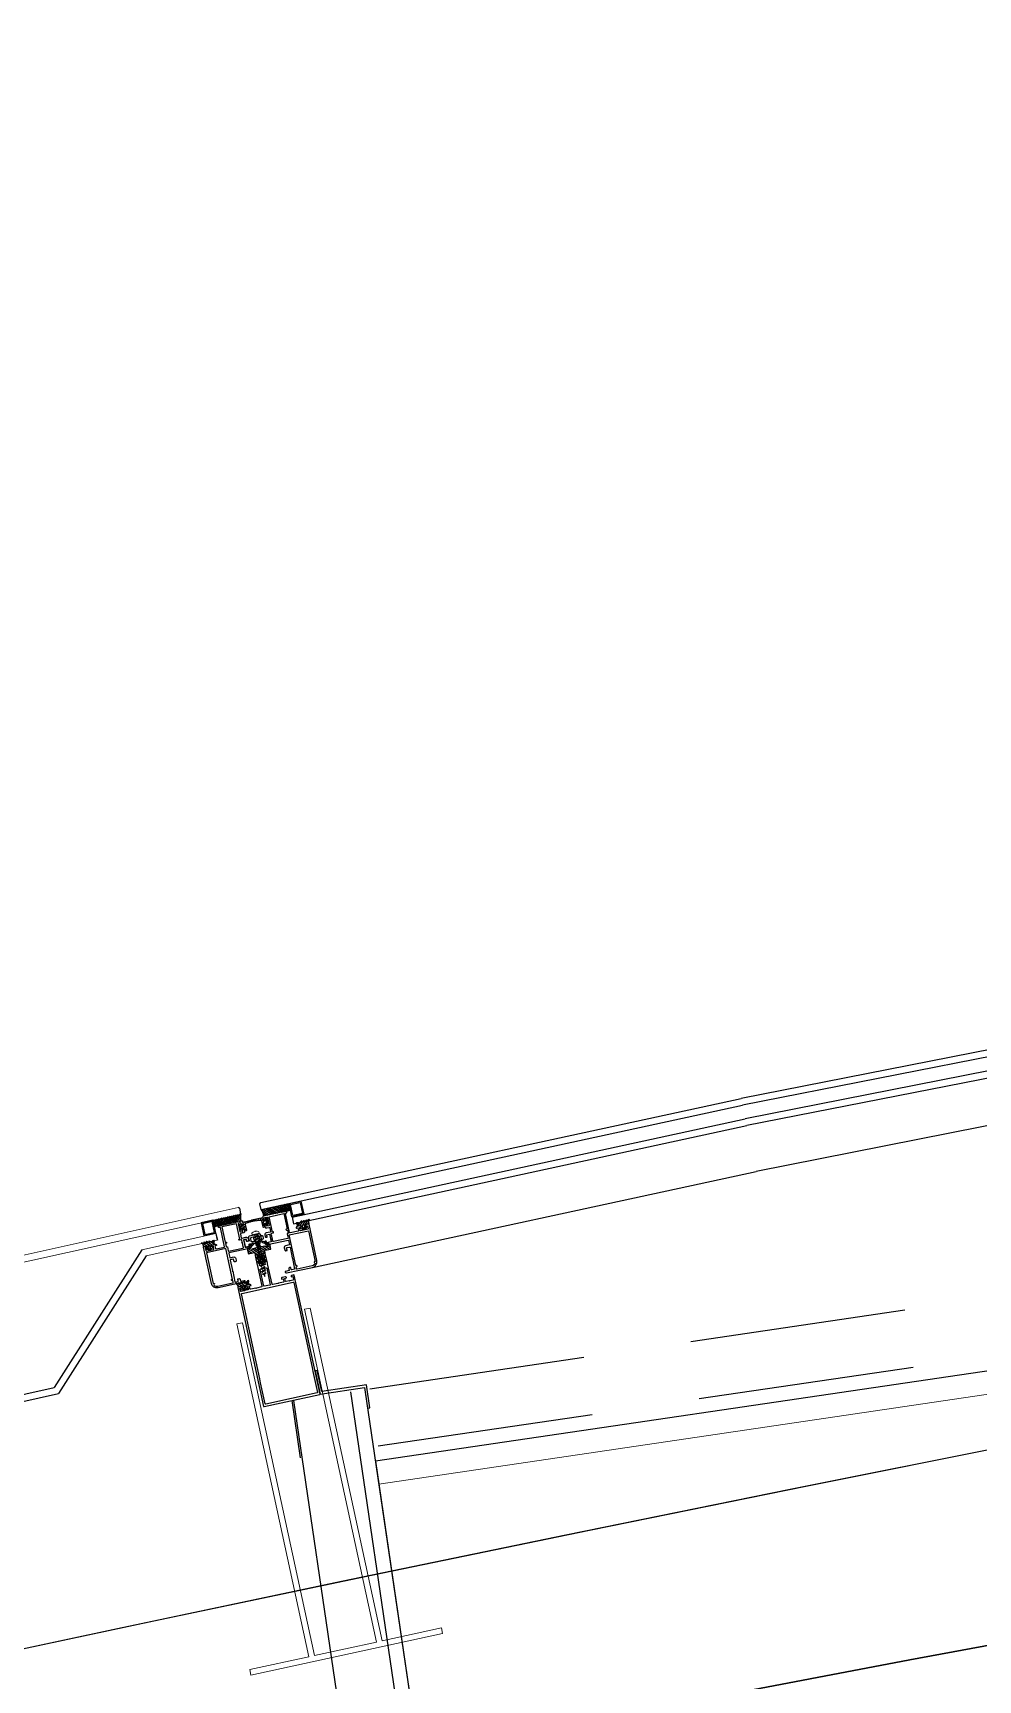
# Model space of a CAD drawing. Header units: millimetres. Extents: x 62878 to 70819, y -67946 to -61850.
# Drawn here: x 64497.9 to 64579.8, y -62026.9 to -61884.2 of the extents above; entities that cross this region are included whole.
import ezdxf

# ---------------------------------------------------------------- set-up
doc = ezdxf.new("R2010")
doc.units = ezdxf.units.MM
doc.linetypes.add('HIDDEN', pattern=[0.375, 0.25, -0.125])
doc.layers.add('alan hesabı1', color=7, linetype='Continuous', plot=False)
for name, color, linetype, lineweight in [('BA DÖŞ.-yeni', 11, 'Continuous', 30), ('Dog_dos_yeni', 63, 'Continuous', 5), ('DOGRAMA', 171, 'Continuous', 0), ('DUV.ALÇ.-yeni', 20, 'Continuous', 25), ('GOR-2', 152, 'Continuous', 20)]:
    doc.layers.add(name, color=color, linetype=linetype, lineweight=lineweight)
doc.layers.add('DOĞRAMA-yeni', color=40, linetype='Continuous')
doc.layers.add('profil-yeni', color=13, linetype='Continuous')
pattern_1 = [(327.21095, (64412.28664, -62023.41964), (-0.08597067, -0.13345638), [])]
pattern_2 = [(237.21095, (64627.24418, -61976.90116), (0.13345638, -0.08597067), [])]

# ---------------------------------------------------------------- blocks, each defined once
blk = doc.blocks.new('a2we')
at = {"lineweight": 5, "ltscale": 0.5}
for p, q in [((-198.1, -420.1), (-197.1, -419.7)), ((-194.9, -421.4), (-198.1, -420.1)), ((-193.9, -421), (-198.1, -420.1)), ((-198.1, -422.7), (-197.1, -422.3)), ((-194.9, -424), (-198.1, -422.7)), ((-193.9, -423.6), (-198.1, -422.7)), ((-198.1, -425.2), (-197.1, -424.9)), ((-194.9, -426.5), (-198.1, -425.2)), ((-193.9, -426.1), (-198.1, -425.2)), ((-198.1, -427.7), (-197.1, -427.3)), ((-194.9, -429), (-198.1, -427.7)), ((-193.9, -428.6), (-198.1, -427.7)), ((-197.6, -417.6), (-196.6, -417.2)), ((-194.2, -418.3), (-197.6, -417.6)), ((-195.2, -418.6), (-197.6, -417.6)), ((-196.9, -417.9), (-197.1, -418.3)), ((-197.1, -419.7), (-197.1, -418.4)), ((-197.1, -419.7), (-193.9, -421)), ((-197.1, -419.7), (-193.9, -421)), ((-197.1, -422.3), (-197.1, -420.5)), ((-197.1, -422.3), (-193.9, -423.6)), ((-197.1, -422.3), (-193.9, -423.6)), ((-197.1, -424.9), (-197.1, -423.1)), ((-197.1, -424.9), (-193.9, -426.1)), ((-197.1, -424.9), (-193.9, -426.1)), ((-197.1, -427.3), (-197.1, -425.6)), ((-197.1, -427.3), (-193.9, -428.6)), ((-197.1, -427.3), (-193.9, -428.6)), ((-197.1, -429.6), (-197.1, -428)), ((-196, -415.3), (-196.6, -417.2)), ((-196.6, -417.2), (-194.2, -418.3)), ((-196, -415.3), (-195.5, -417.7)), ((-194.2, -418.3), (-195.2, -418.6)), ((-195.2, -418.6), (-194.9, -419.3)), ((-194.9, -420.6), (-194.9, -419.4)), ((-193.9, -421), (-194.9, -421.4)), ((-194.9, -423.2), (-194.9, -421.4)), ((-193.9, -423.6), (-194.9, -424)), ((-194.9, -425.7), (-194.9, -424)), ((-193.9, -426.1), (-194.9, -426.5)), ((-194.9, -428.2), (-194.9, -426.5)), ((-198.1, -429.9), (-197.1, -429.6)), ((-194.9, -431.2), (-198.1, -429.9)), ((-193.9, -430.9), (-198.1, -429.9)), ((-198.1, -432.2), (-197.1, -431.8)), ((-194.9, -433.5), (-198.1, -432.2)), ((-193.9, -433.1), (-198.1, -432.2)), ((-198.1, -434.4), (-197.1, -434.1)), ((-194.9, -435.7), (-198.1, -434.4)), ((-193.9, -435.4), (-198.1, -434.4)), ((-198.1, -436.7), (-197.1, -436.4)), ((-194.9, -438), (-198.1, -436.7)), ((-193.9, -437.7), (-198.1, -436.7)), ((-198.1, -439), (-197.1, -438.7)), ((-194.9, -440.3), (-198.1, -439)), ((-193.9, -440), (-198.1, -439)), ((-198.1, -441.3), (-197.1, -441)), ((-194.9, -442.6), (-198.1, -441.3)), ((-193.9, -442.3), (-198.1, -441.3)), ((-197.1, -429.6), (-193.9, -430.9)), ((-197.1, -429.6), (-193.9, -430.9)), ((-197.1, -431.8), (-197.1, -430.3)), ((-197.1, -431.8), (-193.9, -433.1)), ((-197.1, -431.8), (-193.9, -433.1)), ((-197.1, -434.1), (-197.1, -432.5)), ((-197.1, -434.1), (-193.9, -435.4)), ((-197.1, -434.1), (-193.9, -435.4)), ((-197.1, -436.4), (-197.1, -434.8)), ((-197.1, -436.4), (-193.9, -437.7)), ((-197.1, -436.4), (-193.9, -437.7)), ((-197.1, -438.7), (-197.1, -437.1)), ((-197.1, -438.7), (-193.9, -440)), ((-197.1, -438.7), (-193.9, -440)), ((-197.1, -441), (-197.1, -439.4)), ((-197.1, -441), (-193.9, -442.3)), ((-197.1, -443.3), (-197.1, -441.7)), ((-193.9, -428.6), (-194.9, -429)), ((-194.9, -430.5), (-194.9, -429)), ((-193.9, -430.9), (-194.9, -431.2)), ((-194.9, -432.7), (-194.9, -431.2)), ((-193.9, -433.1), (-194.9, -433.5)), ((-194.9, -435), (-194.9, -433.5)), ((-193.9, -435.4), (-194.9, -435.7)), ((-194.9, -437.3), (-194.9, -435.7)), ((-193.9, -437.7), (-194.9, -438)), ((-194.9, -439.6), (-194.9, -438)), ((-193.9, -440), (-194.9, -440.3)), ((-194.9, -441.8), (-194.9, -440.3)), ((-193.9, -442.3), (-194.9, -442.6)), ((-192.8, -453.3), (-199.2, -453.3)), ((-199.2, -454.6), (-199.2, -453.3)), ((-198.1, -443.6), (-197.1, -443.3)), ((-194.9, -444.9), (-198.1, -443.6)), ((-193.9, -444.6), (-198.1, -443.6)), ((-198.1, -445.9), (-197.1, -445.6)), ((-193.9, -446.9), (-198.1, -445.9)), ((-194.9, -447.2), (-198.1, -445.9)), ((-197.1, -447.9), (-198.1, -448.2)), ((-194.9, -449.5), (-198.1, -448.2)), ((-198.1, -448.2), (-193.9, -449.2)), ((-198.1, -450.5), (-197.1, -450.2)), ((-194.9, -451.8), (-198.1, -450.5)), ((-193.9, -451.5), (-198.1, -450.5)), ((-197.1, -443.3), (-193.9, -444.6)), ((-197.1, -445.6), (-197.1, -444)), ((-197.1, -445.6), (-193.9, -446.9)), ((-197.1, -445.6), (-193.9, -446.9)), ((-197.1, -447.9), (-197.1, -446.3)), ((-193.9, -449.2), (-197.1, -447.9)), ((-197.1, -450.2), (-197.1, -448.6)), ((-197.1, -450.2), (-193.9, -451.5)), ((-197.1, -453.3), (-197.1, -450.9)), ((-194.9, -444.1), (-194.9, -442.6)), ((-193.9, -444.6), (-194.9, -444.9)), ((-194.9, -446.4), (-194.9, -444.9)), ((-193.9, -446.9), (-194.9, -447.2)), ((-194.9, -448.7), (-194.9, -447.2)), ((-193.9, -449.2), (-194.9, -449.5)), ((-194.9, -451), (-194.9, -449.5)), ((-193.9, -451.5), (-194.9, -451.8)), ((-194.9, -453.3), (-194.9, -451.8)), ((-192.8, -454.6), (-192.8, -453.3))]:
    blk.add_line(p, q, dxfattribs=at)
blk.add_lwpolyline([(-196.5, -455.7), (-196.1, -455.4), (-195.9, -455.4), (-195.6, -455.7)], dxfattribs=at)
for centre, radius, start, end in [((-196.9, -418.4), 0.2, 155.3251, 180), ((-195.1, -419.4), 0.2, 0, 19.1116), ((-195.7, -449.5), 6.19, 234.7573, 262.4905), ((-196.4, -449.5), 6.19, 277.5095, 305.2427)]:
    blk.add_arc(centre, radius, start, end, dxfattribs=at)
blk = doc.blocks.new('SPANDREL PAN.100')
at = {"layer": 'DOGRAMA', "color": 122}
for p, q in [((37002.81, 32508.53), (37100.5, 32530.26)), ((37100.62, 32530.18), (37100.5, 32530.26)), ((37100.73, 32529.69), (37100.62, 32530.18)), ((37002.85, 32507.92), (37100.73, 32529.69)), ((37098.55, 32528), (37092.15, 32526.58)), ((37098.67, 32527.42), (37092.52, 32526.05)), ((37098.55, 32528.01), (37098.68, 32527.42)), ((37005.53, 32507.32), (37011.93, 32508.74)), ((37002.73, 32508.41), (37002.81, 32508.53)), ((37002.85, 32507.92), (37002.73, 32508.41)), ((37005.53, 32507.32), (37005.67, 32506.73)), ((37005.67, 32506.73), (37011.82, 32508.1))]:
    blk.add_line(p, q, dxfattribs=at)
at = {"layer": 'DOGRAMA', "color": 122, "lineweight": -2}
for p, q in [((37092.15, 32526.58), (37084.56, 32514.65)), ((37092.52, 32526.05), (37084.93, 32514.12)), ((37023.87, 32501.15), (37084.56, 32514.65)), ((37023.75, 32500.51), (37084.93, 32514.12)), ((37011.93, 32508.74), (37023.87, 32501.15)), ((37011.82, 32508.1), (37023.75, 32500.51))]:
    blk.add_line(p, q, dxfattribs=at)
at = {"layer": 'DOGRAMA', "color": 122}
for points in [[(37098.31, 32529.15), (37097.28, 32528.93), (37097.53, 32527.79), (37098.55, 32528.02)], [(37098.23, 32529.03), (37097.4, 32528.85), (37097.6, 32527.91), (37098.43, 32528.09)], [(37005.28, 32508.45), (37006.31, 32508.68), (37006.56, 32507.54), (37005.53, 32507.32)], [(37005.4, 32508.37), (37006.23, 32508.56), (37006.44, 32507.62), (37005.61, 32507.44)]]:
    blk.add_lwpolyline(points, close=True, dxfattribs=at)

msp = doc.modelspace()

# ---------------------------------------------------------------- hatches: boundary and pattern name
at = {"layer": 'DOGRAMA', "lineweight": -2}
h = msp.add_hatch(dxfattribs=at)
h.set_pattern_fill('ANSI31', color=256, scale=0.04, angle=700.2086, style=0)
h.set_pattern_definition([(327.21095, (64392.44592, -62027.71332), (-0.06877654, -0.10676511), [])])
h.paths.add_polyline_path([(64519.18, -61986.43, 0.414214), (64519.16, -61986.47), (64517.88, -61986.74, 0.153231), (64517.66, -61986.18), (64519.06, -61985.88)])
h.paths.add_polyline_path([(64519.46, -61986.4), (64519.21, -61986.46, 0.414214), (64519.18, -61986.43), (64519.06, -61985.88), (64519.33, -61985.82)])
h = msp.add_hatch(dxfattribs=at)
h.set_pattern_fill('AR-HBONE', color=256, scale=0.03, angle=700.2086, style=0)
h.set_pattern_definition([(237.21095, (64531.82052, -62020.3754), (0.0358947, -0.16586612), [0.36, -0.12]), (327.21095, (64531.75554, -62020.47628), (0.0358947, -0.16586612), [0.36, -0.12])])
h.paths.add_polyline_path([(64519.97, -61986.29), (64520.21, -61986.24), (64520.08, -61985.65), (64519.33, -61985.82), (64519.46, -61986.4)])
h = msp.add_hatch(dxfattribs=at)
h.set_pattern_fill('AR-HBONE', color=256, scale=0.03, angle=700.2086, style=0)
h.set_pattern_definition([(327.21095, (64517.14687, -62023.55089), (0.0358947, -0.1658661), [0.36, -0.12]), (237.21095, (64517.24775, -62023.61588), (0.0358947, -0.1658661), [0.36, -0.12])])
h.paths.add_polyline_path([(64513.85, -61987.62), (64513.6, -61987.67), (64513.48, -61987.08), (64514.23, -61986.92), (64514.36, -61987.51)])
h = msp.add_hatch(dxfattribs=at)
h.set_pattern_fill('ANSI31', color=256, scale=0.04, angle=700.2086, style=0)
h.set_pattern_definition([(237.21095, (64647.0849, -61972.60747), (0.10676511, -0.06877654), [])])
h.paths.add_polyline_path([(64514.62, -61987.42, -0.414214), (64514.66, -61987.44), (64515.93, -61987.17, -0.153231), (64515.9, -61986.56), (64514.5, -61986.86)])
h.paths.add_polyline_path([(64514.36, -61987.51), (64514.6, -61987.45, -0.414214), (64514.62, -61987.42), (64514.5, -61986.86), (64514.23, -61986.92)])
h = msp.add_hatch(dxfattribs=at)
h.set_pattern_fill('ANSI31', color=256, scale=0.05, angle=700.2086, style=0)
h.set_pattern_definition(pattern_1)
edge = h.paths.add_edge_path(flags=16)
edge.add_arc((64516.56, -61987.58), 0.668, 185.3353, 199.0866, ccw=False)
edge.add_line((64515.89, -61987.64), (64516.17, -61987.58))
edge.add_line((64516.17, -61987.58), (64516.21, -61987.74))
edge.add_line((64516.21, -61987.74), (64515.93, -61987.8))
edge = h.paths.add_edge_path()
edge.add_line((64516.35, -61988.03), (64516.25, -61988.05))
edge.add_line((64516.25, -61988.05), (64516.19, -61987.82))
edge.add_line((64516.19, -61987.82), (64516.01, -61987.86))
edge.add_line((64516.01, -61987.86), (64516.03, -61987.98))
edge.add_line((64516.03, -61987.98), (64515.94, -61988))
edge.add_arc((64516.21, -61987.65), 0.442, 152.9033, 231.5186, ccw=False)
edge.add_line((64515.82, -61987.45), (64515.92, -61987.43))
edge.add_line((64515.92, -61987.43), (64515.94, -61987.55))
edge.add_line((64515.94, -61987.55), (64516.13, -61987.51))
edge.add_line((64516.13, -61987.51), (64516.08, -61987.27))
edge.add_line((64516.08, -61987.27), (64517.05, -61987.05))
edge.add_arc((64517.06, -61987.1), 0.05, -71.0792, 102.211, ccw=False)
edge.add_line((64517.08, -61987.15), (64516.35, -61987.36))
edge.add_arc((64516.38, -61987.46), 0.1, 105.7857, 192.211)
edge.add_line((64516.28, -61987.48), (64516.39, -61987.97))
edge.add_arc((64516.34, -61987.98), 0.05, -77.789, 12.211, ccw=False)
h = msp.add_hatch(dxfattribs=at)
h.set_pattern_fill('ANSI31', color=256, scale=0.05, angle=700.2086, style=0)
h.set_pattern_definition(pattern_2)
edge = h.paths.add_edge_path(flags=16)
edge.add_arc((64517.48, -61987.38), 0.668, 5.3353, 19.0866)
edge.add_line((64518.11, -61987.16), (64517.83, -61987.22))
edge.add_line((64517.83, -61987.22), (64517.87, -61987.38))
edge.add_line((64517.87, -61987.38), (64518.15, -61987.32))
edge = h.paths.add_edge_path()
edge.add_line((64517.86, -61987.71), (64517.97, -61987.68))
edge.add_line((64517.97, -61987.68), (64517.91, -61987.45))
edge.add_line((64517.91, -61987.45), (64518.1, -61987.41))
edge.add_line((64518.1, -61987.41), (64518.13, -61987.52))
edge.add_line((64518.13, -61987.52), (64518.22, -61987.5))
edge.add_arc((64517.83, -61987.3), 0.442, 332.9033, 411.5186)
edge.add_line((64518.11, -61986.96), (64518.01, -61986.98))
edge.add_line((64518.01, -61986.98), (64518.03, -61987.09))
edge.add_line((64518.03, -61987.09), (64517.85, -61987.14))
edge.add_line((64517.85, -61987.14), (64517.8, -61986.9))
edge.add_line((64517.8, -61986.9), (64516.82, -61987.1))
edge.add_arc((64516.83, -61987.15), 0.05, 102.211, 275.5011)
edge.add_line((64516.83, -61987.2), (64517.58, -61987.1))
edge.add_arc((64517.59, -61987.19), 0.1, 12.211, 98.6362, ccw=False)
edge.add_line((64517.69, -61987.17), (64517.8, -61987.67))
edge.add_arc((64517.85, -61987.66), 0.05, 192.211, 282.211)
h = msp.add_hatch(dxfattribs=at)
h.set_pattern_fill('ANSI31', color=256, scale=0.05, angle=700.2086, style=0)
h.set_pattern_definition(pattern_2)
edge = h.paths.add_edge_path(flags=16)
edge.add_arc((64521.28, -61987.38), 0.4, 270.674, 293.7479, ccw=False)
edge.add_line((64521.28, -61987.78), (64521.23, -61987.53))
edge.add_line((64521.23, -61987.53), (64521.38, -61987.5))
edge.add_line((64521.38, -61987.5), (64521.44, -61987.75))
edge = h.paths.add_edge_path()
edge.add_arc((64521.28, -61987.38), 0.5, 245.3411, 319.0808, ccw=False)
edge.add_line((64521.07, -61987.83), (64521.05, -61987.74))
edge.add_line((64521.05, -61987.74), (64521.16, -61987.71))
edge.add_line((64521.16, -61987.71), (64521.15, -61987.65))
edge.add_arc((64521.05, -61987.67), 0.1, 12.211, 102.211)
edge.add_line((64521.03, -61987.58), (64520.82, -61987.62))
edge.add_line((64520.82, -61987.62), (64520.78, -61987.45))
edge.add_line((64520.78, -61987.45), (64520.82, -61987.44))
edge.add_arc((64520.83, -61987.5), 0.065, 33.8016, 102.211, ccw=False)
edge.add_arc((64520.91, -61987.45), 0.0327, 213.8016, 407.6412)
edge.add_arc((64520.82, -61987.59), 0.199, 56.2947, 106.5606)
edge.add_arc((64520.76, -61987.35), 0.05, 103.1831, 280.6963, ccw=False)
edge.add_arc((64520.82, -61987.62), 0.323, 63.8253, 103.1516, ccw=False)
edge.add_arc((64520.97, -61987.31), 0.02, 243.8253, 312.211)
edge.add_line((64520.99, -61987.32), (64521.15, -61987.17))
edge.add_arc((64521.16, -61987.19), 0.015, -27.789, 132.211, ccw=False)
edge.add_line((64521.17, -61987.19), (64521.11, -61987.3))
edge.add_arc((64521.13, -61987.31), 0.02, 152.211, 312.211)
edge.add_line((64521.15, -61987.33), (64521.36, -61987.13))
edge.add_arc((64521.37, -61987.14), 0.015, -27.789, 132.211, ccw=False)
edge.add_line((64521.39, -61987.15), (64521.33, -61987.25))
edge.add_arc((64521.35, -61987.26), 0.02, 152.211, 312.211)
edge.add_line((64521.36, -61987.28), (64521.58, -61987.08))
edge.add_arc((64521.59, -61987.09), 0.015, -27.789, 132.211, ccw=False)
edge.add_line((64521.6, -61987.1), (64521.54, -61987.21))
edge.add_arc((64521.56, -61987.22), 0.02, 152.211, 312.211)
edge.add_line((64521.58, -61987.23), (64521.79, -61987.03))
edge.add_arc((64521.8, -61987.05), 0.015, -27.789, 132.211, ccw=False)
edge.add_line((64521.82, -61987.05), (64521.76, -61987.15))
edge.add_arc((64521.85, -61987.2), 0.1, 152.211, 192.211)
edge.add_line((64521.75, -61987.22), (64521.79, -61987.41))
edge.add_line((64521.79, -61987.41), (64521.58, -61987.46))
edge.add_arc((64521.6, -61987.56), 0.1, 102.211, 192.211)
edge.add_line((64521.5, -61987.58), (64521.52, -61987.64))
edge.add_line((64521.52, -61987.64), (64521.63, -61987.61))
edge.add_line((64521.63, -61987.61), (64521.65, -61987.71))
h = msp.add_hatch(dxfattribs=at)
h.set_pattern_fill('ANSI31', color=256, scale=0.05, angle=700.2086, style=0)
h.set_pattern_definition(pattern_1)
edge = h.paths.add_edge_path(flags=16)
edge.add_arc((64513.11, -61989.15), 0.4, 270.674, 293.7479)
edge.add_line((64513.27, -61989.51), (64513.21, -61989.27))
edge.add_line((64513.21, -61989.27), (64513.06, -61989.3))
edge.add_line((64513.06, -61989.3), (64513.11, -61989.55))
edge = h.paths.add_edge_path()
edge.add_arc((64513.11, -61989.15), 0.5, 245.3411, 319.0808)
edge.add_line((64513.48, -61989.48), (64513.46, -61989.38))
edge.add_line((64513.46, -61989.38), (64513.34, -61989.4))
edge.add_line((64513.34, -61989.4), (64513.33, -61989.34))
edge.add_arc((64513.43, -61989.32), 0.1, 102.211, 192.211, ccw=False)
edge.add_line((64513.41, -61989.23), (64513.62, -61989.18))
edge.add_line((64513.62, -61989.18), (64513.59, -61989))
edge.add_line((64513.59, -61989), (64513.55, -61989.01))
edge.add_arc((64513.56, -61989.08), 0.065, 102.211, 170.6203)
edge.add_arc((64513.46, -61989.06), 0.0327, 156.7807, 350.6203, ccw=False)
edge.add_arc((64513.6, -61989.15), 0.199, 97.8613, 148.1272, ccw=False)
edge.add_arc((64513.56, -61988.91), 0.05, 283.7256, 461.2388)
edge.add_arc((64513.62, -61989.17), 0.323, 101.2703, 140.5966)
edge.add_arc((64513.35, -61988.96), 0.02, 252.211, 320.5966, ccw=False)
edge.add_line((64513.35, -61988.98), (64513.14, -61988.91))
edge.add_arc((64513.13, -61988.92), 0.015, 72.211, 232.211)
edge.add_line((64513.12, -61988.93), (64513.22, -61989.01))
edge.add_arc((64513.21, -61989.03), 0.02, -107.789, 52.211, ccw=False)
edge.add_line((64513.2, -61989.04), (64512.92, -61988.95))
edge.add_arc((64512.92, -61988.97), 0.015, 72.211, 232.211)
edge.add_line((64512.91, -61988.98), (64513.01, -61989.06))
edge.add_arc((64512.99, -61989.07), 0.02, -107.789, 52.211, ccw=False)
edge.add_line((64512.99, -61989.09), (64512.71, -61989))
edge.add_arc((64512.7, -61989.02), 0.015, 72.211, 232.211)
edge.add_line((64512.69, -61989.03), (64512.79, -61989.1))
edge.add_arc((64512.78, -61989.12), 0.02, -107.789, 52.211, ccw=False)
edge.add_line((64512.77, -61989.14), (64512.49, -61989.05))
edge.add_arc((64512.49, -61989.06), 0.015, 72.211, 232.211)
edge.add_line((64512.48, -61989.07), (64512.57, -61989.14))
edge.add_arc((64512.51, -61989.22), 0.1, 12.211, 52.211, ccw=False)
edge.add_line((64512.61, -61989.2), (64512.65, -61989.39))
edge.add_line((64512.65, -61989.39), (64512.86, -61989.34))
edge.add_arc((64512.88, -61989.44), 0.1, 12.211, 102.211, ccw=False)
edge.add_line((64512.98, -61989.42), (64512.99, -61989.48))
edge.add_line((64512.99, -61989.48), (64512.88, -61989.51))
edge.add_line((64512.88, -61989.51), (64512.9, -61989.6))
h = msp.add_hatch(dxfattribs=at)
h.set_pattern_fill('ANSI31', color=256, scale=0.05, angle=700.2086, style=0)
h.set_pattern_definition(pattern_1)
edge = h.paths.add_edge_path(flags=16)
edge.add_arc((64517.68, -61990.67), 0.05, 192.211, 282.211)
edge.add_line((64517.69, -61990.71), (64517.75, -61990.7))
edge.add_arc((64517.74, -61990.65), 0.05, 282.211, 372.211)
edge.add_line((64517.79, -61990.64), (64517.74, -61990.42))
edge.add_line((64517.74, -61990.42), (64517.58, -61990.46))
edge.add_line((64517.58, -61990.46), (64517.63, -61990.68))
h.paths.add_polyline_path([(64517.55, -61990.31), (64517.71, -61990.28), (64517.65, -61990.01), (64517.49, -61990.04)], flags=16)
edge = h.paths.add_edge_path()
edge.add_arc((64517.79, -61990.63), 0.2, 301.6447, 372.211)
edge.add_line((64517.99, -61990.58), (64517.98, -61990.53))
edge.add_line((64517.98, -61990.53), (64517.92, -61990.54))
edge.add_line((64517.92, -61990.54), (64517.89, -61990.42))
edge.add_line((64517.89, -61990.42), (64517.92, -61990.38))
edge.add_arc((64517.83, -61990.33), 0.1, 327.211, 372.211)
edge.add_line((64517.93, -61990.3), (64517.9, -61990.18))
edge.add_line((64517.9, -61990.18), (64517.84, -61990.19))
edge.add_line((64517.84, -61990.19), (64517.82, -61990.06))
edge.add_line((64517.82, -61990.06), (64517.9, -61989.93))
edge.add_line((64517.9, -61989.93), (64518.01, -61989.91))
edge.add_line((64518.01, -61989.91), (64517.95, -61989.66))
edge.add_line((64517.95, -61989.66), (64518.01, -61989.7))
edge.add_line((64518.01, -61989.7), (64518.5, -61989.6))
edge.add_line((64518.5, -61989.6), (64518.43, -61989.28))
edge.add_arc((64518.14, -61989.34), 0.3, 12.211, 72.211)
edge.add_line((64518.23, -61989.06), (64517.76, -61988.91))
edge.add_arc((64517.75, -61988.93), 0.03, 72.211, 162.211)
edge.add_line((64517.73, -61988.92), (64517.71, -61988.98))
edge.add_arc((64517.74, -61988.99), 0.03, 162.211, 252.211)
edge.add_line((64517.73, -61989.02), (64518.1, -61989.14))
edge.add_arc((64518.04, -61989.33), 0.2, 10.2914, 72.211, ccw=False)
edge.add_arc((64518.14, -61989.32), 0.1, -137.789, 14.9258, ccw=False)
edge.add_arc((64517.99, -61989.45), 0.1, 42.211, 102.211)
edge.add_line((64517.97, -61989.36), (64517.65, -61989.42))
edge.add_arc((64517.64, -61989.38), 0.05, 192.211, 282.211, ccw=False)
edge.add_line((64517.59, -61989.39), (64517.58, -61989.34))
edge.add_arc((64517.53, -61989.35), 0.05, 12.211, 102.211)
edge.add_line((64517.52, -61989.3), (64517.32, -61989.34))
edge.add_arc((64517.33, -61989.39), 0.05, 102.211, 192.211)
edge.add_line((64517.28, -61989.4), (64517.29, -61989.45))
edge.add_arc((64517.25, -61989.46), 0.05, -77.789, 12.211, ccw=False)
edge.add_line((64517.26, -61989.51), (64516.94, -61989.58))
edge.add_arc((64516.96, -61989.68), 0.1, 102.211, 162.211)
edge.add_arc((64516.77, -61989.61), 0.1, 189.4961, 342.211, ccw=False)
edge.add_arc((64516.86, -61989.58), 0.2, 132.211, 194.1305, ccw=False)
edge.add_line((64516.73, -61989.43), (64517.01, -61989.17))
edge.add_arc((64516.99, -61989.15), 0.03, 312.211, 402.211)
edge.add_line((64517.02, -61989.13), (64516.98, -61989.09))
edge.add_arc((64516.95, -61989.11), 0.03, 42.211, 132.211)
edge.add_line((64516.93, -61989.08), (64516.57, -61989.42))
edge.add_arc((64516.77, -61989.64), 0.3, 132.211, 192.211)
edge.add_line((64516.48, -61989.7), (64516.55, -61990.02))
edge.add_line((64516.55, -61990.02), (64517.04, -61989.91))
edge.add_line((64517.04, -61989.91), (64517.07, -61989.85))
edge.add_line((64517.07, -61989.85), (64517.13, -61990.1))
edge.add_line((64517.13, -61990.1), (64517.23, -61990.08))
edge.add_line((64517.23, -61990.08), (64517.37, -61990.16))
edge.add_line((64517.37, -61990.16), (64517.39, -61990.29))
edge.add_line((64517.39, -61990.29), (64517.33, -61990.3))
edge.add_line((64517.33, -61990.3), (64517.36, -61990.43))
edge.add_arc((64517.46, -61990.41), 0.1, 192.211, 237.211)
edge.add_line((64517.41, -61990.49), (64517.44, -61990.51))
edge.add_line((64517.44, -61990.51), (64517.47, -61990.64))
edge.add_line((64517.47, -61990.64), (64517.41, -61990.65))
edge.add_line((64517.41, -61990.65), (64517.42, -61990.71))
edge.add_arc((64517.62, -61990.66), 0.2, 192.211, 262.7772)
edge.add_arc((64517.65, -61990.4), 0.471, 262.7772, 301.6447)
h = msp.add_hatch(dxfattribs=at)
h.set_pattern_fill('ANSI31', color=256, scale=0.05, angle=700.2086, style=0)
h.set_pattern_definition(pattern_1)
edge = h.paths.add_edge_path()
edge.add_arc((64515.5, -61992.74), 0.1, 12.211, 52.211, ccw=False)
edge.add_line((64515.6, -61992.72), (64515.63, -61992.89))
edge.add_line((64515.63, -61992.89), (64515.85, -61992.85))
edge.add_arc((64515.87, -61992.94), 0.1, 12.211, 102.211, ccw=False)
edge.add_line((64515.97, -61992.92), (64515.98, -61992.98))
edge.add_line((64515.98, -61992.98), (64515.86, -61993.01))
edge.add_line((64515.86, -61993.01), (64515.89, -61993.1))
edge.add_arc((64516.09, -61992.65), 0.5, 245.3411, 319.0808)
edge.add_line((64516.47, -61992.98), (64516.45, -61992.88))
edge.add_line((64516.45, -61992.88), (64516.33, -61992.9))
edge.add_line((64516.33, -61992.9), (64516.32, -61992.85))
edge.add_arc((64516.42, -61992.82), 0.1, 102.211, 192.211, ccw=False)
edge.add_line((64516.4, -61992.73), (64516.61, -61992.68))
edge.add_line((64516.61, -61992.68), (64516.58, -61992.52))
edge.add_line((64516.58, -61992.52), (64516.54, -61992.53))
edge.add_arc((64516.55, -61992.6), 0.065, 102.211, 170.6203)
edge.add_arc((64516.46, -61992.58), 0.0327, 156.7807, 350.6203, ccw=False)
edge.add_arc((64516.65, -61992.66), 0.242, 111.9016, 157.4084, ccw=False)
edge.add_arc((64516.55, -61992.39), 0.05, 283.7256, 461.2388)
edge.add_arc((64516.68, -61992.68), 0.372, 112.0595, 148.711)
edge.add_arc((64516.35, -61992.48), 0.02, 252.211, 320.5966, ccw=False)
edge.add_line((64516.34, -61992.5), (64516.13, -61992.43))
edge.add_arc((64516.13, -61992.44), 0.015, 72.211, 232.211)
edge.add_line((64516.12, -61992.46), (64516.21, -61992.53))
edge.add_arc((64516.2, -61992.55), 0.02, -107.789, 52.211, ccw=False)
edge.add_line((64516.19, -61992.57), (64515.91, -61992.48))
edge.add_arc((64515.91, -61992.49), 0.015, 72.211, 232.211)
edge.add_line((64515.9, -61992.5), (64516, -61992.58))
edge.add_arc((64515.99, -61992.59), 0.02, -107.789, 52.211, ccw=False)
edge.add_line((64515.98, -61992.61), (64515.7, -61992.52))
edge.add_arc((64515.69, -61992.54), 0.015, 72.211, 232.211)
edge.add_line((64515.69, -61992.55), (64515.78, -61992.62))
edge.add_arc((64515.77, -61992.64), 0.02, -107.789, 52.211, ccw=False)
edge.add_line((64515.76, -61992.66), (64515.48, -61992.57))
edge.add_arc((64515.48, -61992.58), 0.015, 72.211, 232.211)
edge.add_line((64515.47, -61992.59), (64515.56, -61992.67))
edge = h.paths.add_edge_path(flags=16)
edge.add_line((64516.25, -61992.99), (64516.21, -61992.8))
edge.add_arc((64516.18, -61992.81), 0.03, 12.211, 102.211)
edge.add_line((64516.17, -61992.78), (64516.07, -61992.8))
edge.add_arc((64516.08, -61992.83), 0.03, 102.211, 192.211)
edge.add_line((64516.05, -61992.83), (64516.09, -61993.02))
edge.add_arc((64516.12, -61993.02), 0.03, 192.211, 274.4445)
edge.add_arc((64516.09, -61992.65), 0.4, 274.4445, 289.9774)
edge.add_arc((64516.22, -61993), 0.03, 289.9774, 372.211)

# ---------------------------------------------------------------- linework, layer by layer
msp.add_lwpolyline([(68896.02, -63031.44), (69030.26, -63071.18), (69185.28, -62547.65), (68893, -62461.11, 1.044368), (68063.2, -62298.73, 0.204375), (63106.96, -62494.78, 0.353953), (62932.94, -62997.83), (63753.18, -65779.6), (64154.95, -67142.15), (65336.72, -66792.62), (65336.7, -66829.11), (65270.54, -66829.07, 0.626789), (65270.2, -67369.07), (65531.84, -67369.23, 0.926242), (66130.09, -67369.61), (66391.73, -67369.77, 0.626743), (66392.07, -66829.77), (66326.15, -66829.73), (66326.17, -66793.24), (67506.16, -67144.13), (68467.02, -63899.09), (68625.2, -63946.04), (68896.02, -63031.42)], format="xyb")
at = {"layer": 'alan hesabı1', "linetype": 'ByBlock'}
msp.add_lwpolyline([(65311.39, -61892.53), (64527.56, -62007.98), (64545.18, -62127.62), (64500.65, -62136.74), (64568.16, -62465.31), (64570.82, -62464.89), (64586.27, -62467.35), (64600.2, -62474.46), (64611.26, -62485.53), (64618.35, -62499.47), (64620.79, -62514.93), (64618.33, -62530.38), (64611.22, -62544.31), (64600.15, -62555.36), (64587.94, -62561.57), (64661.74, -62920.71)], dxfattribs=at)
at = {"layer": 'BA DÖŞ.-yeni', "linetype": 'HIDDEN', "ltscale": 150}
msp.add_arc((65815.04, -68607.15), 6697.94, 70.74616, 109.296847, dxfattribs=at)
at = {"layer": 'Dog_dos_yeni'}
msp.add_lwpolyline([(64516.77, -62026.52), (64533.39, -62022.92), (64533.28, -62022.43), (64528.15, -62023.54), (64521.91, -61994.71), (64521.42, -61994.82), (64527.66, -62023.65), (64522.29, -62024.81), (64516.05, -61995.98), (64515.56, -61996.09), (64521.8, -62024.92), (64516.67, -62026.03), (64516.77, -62026.52)], close=True, dxfattribs=at)
at = {"layer": 'DOGRAMA', "lineweight": -2}
for p, q in [((64615.67, -61965.46), (64559.27, -61976.56)), ((64615.89, -61966.03), (64559.39, -61977.15)), ((64613.68, -61967.68), (64559.63, -61978.32)), ((64613.8, -61968.27), (64559.75, -61978.91)), ((64613.8, -61972.39), (64560.57, -61982.87)), ((64517.63, -61985.57), (64559.27, -61976.56)), ((64517.66, -61986.18), (64559.39, -61977.15)), ((64520.34, -61986.83), (64559.63, -61978.32)), ((64520.46, -61987.41), (64559.75, -61978.91)), ((64522.1, -61991.19), (64560.57, -61982.87)), ((64515.8, -61986.07), (64515.68, -61985.99)), ((64515.9, -61986.56), (64515.8, -61986.07)), ((64517.55, -61985.69), (64517.63, -61985.57)), ((64517.66, -61986.18), (64517.55, -61985.69)), ((64519.46, -61986.4), (64519.33, -61985.82)), ((64519.46, -61986.4), (64519.33, -61985.82)), ((64519.46, -61986.4), (64520.21, -61986.24)), ((64520.08, -61985.65), (64520.21, -61986.24)), ((64513.48, -61987.08), (64513.6, -61987.67)), ((64514.36, -61987.51), (64513.6, -61987.67)), ((64514.36, -61987.51), (64514.23, -61986.92)), ((64514.36, -61987.51), (64514.23, -61986.92)), ((64520.34, -61986.83), (64520.46, -61987.41)), ((64513.73, -61988.26), (64513.86, -61988.84))]:
    msp.add_line(p, q, dxfattribs=at)
msp.add_lwpolyline([(68355.73, -61957.86, 0.273736), (68066.91, -62277.72, 0.209295), (68023.71, -62283.85, 0.198368), (63201.05, -62451.11)], format="xyb", dxfattribs=at)
at = {"layer": 'DOGRAMA', "lineweight": -2, "ltscale": 0.5}
for points in [[(64521.56, -61987.61), (64521.69, -61987.58), (64521.74, -61987.82, -0.414214), (64521.7, -61987.88), (64521.1, -61988.01, -0.414214), (64521.04, -61987.97), (64520.98, -61987.73), (64521.11, -61987.7, 0.668097), (64521.12, -61987.65), (64521.05, -61987.61, 0.198962), (64521.02, -61987.6), (64520.77, -61987.65, 0.372839), (64520.69, -61987.76, 0.45685), (64520.73, -61987.79), (64520.85, -61987.76), (64520.9, -61987.99, -0.414214), (64520.86, -61988.05), (64520.16, -61988.21, -0.414214), (64520.12, -61988.18), (64519.76, -61986.52, -0.414214), (64519.78, -61986.49), (64519.87, -61986.47, 0.414214), (64519.89, -61986.43), (64519.88, -61986.34, 0.414214), (64519.84, -61986.32), (64517.82, -61986.76, 0.414214), (64517.79, -61986.79), (64517.84, -61987.02, 0.198962), (64517.86, -61987.05), (64517.96, -61987.08, 0.668048), (64518, -61987.05), (64517.97, -61986.88), (64518.16, -61986.84, -0.414214), (64518.22, -61986.88), (64518.36, -61987.53, -0.414214), (64518.32, -61987.59), (64518.13, -61987.63), (64518.09, -61987.46, 0.668048), (64518.04, -61987.45), (64517.97, -61987.52, 0.19911), (64517.96, -61987.56), (64517.98, -61987.66, 0.414214), (64518.15, -61987.77), (64518.35, -61987.73, -0.414214), (64518.41, -61987.76), (64518.48, -61988.07, -0.414214), (64518.44, -61988.13), (64518.1, -61988.2, 0.414214), (64517.98, -61988.38), (64518.02, -61988.55, 0.414214), (64518.08, -61988.58), (64518.16, -61988.57, 0.414214), (64518.17, -61988.54), (64518.13, -61988.37), (64518.38, -61988.31), (64518.52, -61988.97), (64518.13, -61989.05), (64518.11, -61988.96, 0.414214), (64518.05, -61988.92), (64518, -61988.93, 0.414214), (64517.96, -61988.99), (64517.98, -61989.07, 0.414214), (64518.22, -61989.22), (64519.99, -61988.83, -0.414214), (64520.03, -61988.86), (64520.11, -61989.21, -0.414214), (64520.08, -61989.25), (64519.77, -61989.32, 0.414214), (64519.66, -61989.5), (64519.7, -61989.67, 0.414214), (64519.81, -61989.75), (64519.83, -61989.74), (64519.88, -61989.73, 0.414214), (64519.91, -61989.7), (64519.87, -61989.51, -0.414214), (64519.89, -61989.48), (64520.12, -61989.43, -0.414214), (64520.16, -61989.45), (64520.35, -61990.35), (64520.39, -61990.38), (64520.37, -61990.41), (64520.56, -61991.32, -0.414214), (64520.54, -61991.35), (64520.31, -61991.4, -0.414214), (64520.27, -61991.38), (64520.24, -61991.22, 0.414214), (64520.2, -61991.2), (64520.15, -61991.21), (64520.13, -61991.21, 0.414214), (64520.05, -61991.33), (64520.09, -61991.47), (64519.77, -61991.54, 0.414214), (64519.75, -61991.58), (64519.75, -61991.6, 0.414214), (64519.87, -61991.67), (64522.1, -61991.19, 0.414214), (64522.48, -61990.6), (64521.81, -61987.46, 0.414214), (64521.77, -61987.44), (64521.6, -61987.47, 0.19911), (64521.57, -61987.49), (64521.53, -61987.56, 0.668097)], [(64512.94, -61989.47), (64512.81, -61989.5), (64512.87, -61989.74, 0.414214), (64512.93, -61989.78), (64513.53, -61989.65, 0.414214), (64513.57, -61989.59), (64513.52, -61989.35), (64513.39, -61989.37, -0.668097), (64513.36, -61989.33), (64513.4, -61989.26, -0.198962), (64513.43, -61989.24), (64513.68, -61989.19, -0.372839), (64513.79, -61989.25, -0.45685), (64513.77, -61989.29), (64513.65, -61989.32), (64513.7, -61989.55, 0.414214), (64513.76, -61989.59), (64514.47, -61989.44, 0.414214), (64514.49, -61989.4), (64514.13, -61987.74, 0.414214), (64514.1, -61987.72), (64514.01, -61987.74, -0.414214), (64513.97, -61987.71), (64513.95, -61987.62, -0.414214), (64513.98, -61987.59), (64516, -61987.15, -0.414214), (64516.03, -61987.17), (64516.08, -61987.4, -0.198962), (64516.08, -61987.44), (64516.01, -61987.51, -0.668048), (64515.95, -61987.5), (64515.91, -61987.32), (64515.72, -61987.37, 0.414214), (64515.68, -61987.43), (64515.82, -61988.08, 0.414214), (64515.88, -61988.12), (64516.08, -61988.08), (64516.04, -61987.9, -0.668048), (64516.08, -61987.87), (64516.18, -61987.91, -0.19911), (64516.2, -61987.94), (64516.22, -61988.04, -0.414214), (64516.12, -61988.21), (64515.91, -61988.26, 0.414214), (64515.87, -61988.31), (64515.94, -61988.62, 0.414214), (64516, -61988.66), (64516.34, -61988.58, -0.414214), (64516.52, -61988.7), (64516.55, -61988.86, -0.414214), (64516.51, -61988.92), (64516.44, -61988.94, -0.414214), (64516.41, -61988.92), (64516.37, -61988.75), (64516.13, -61988.8), (64516.27, -61989.46), (64516.66, -61989.37), (64516.64, -61989.27, -0.414214), (64516.68, -61989.21), (64516.73, -61989.2, -0.414214), (64516.79, -61989.24), (64516.81, -61989.32, -0.414214), (64516.65, -61989.56), (64514.87, -61989.94, 0.414214), (64514.85, -61989.98), (64514.93, -61990.33, 0.414214), (64514.96, -61990.36), (64515.28, -61990.29, -0.414214), (64515.45, -61990.41), (64515.49, -61990.58, -0.414214), (64515.42, -61990.7), (64515.4, -61990.7), (64515.35, -61990.71, -0.414214), (64515.31, -61990.69), (64515.27, -61990.51, 0.414214), (64515.24, -61990.48), (64515, -61990.53, 0.414214), (64514.98, -61990.57), (64515.17, -61991.47), (64515.15, -61991.51), (64515.19, -61991.53), (64515.38, -61992.44, 0.414214), (64515.42, -61992.46), (64515.65, -61992.41, 0.414214), (64515.68, -61992.37), (64515.64, -61992.22, -0.414214), (64515.66, -61992.18), (64515.71, -61992.17), (64515.73, -61992.17, -0.414214), (64515.85, -61992.24), (64515.88, -61992.38), (64516.2, -61992.32, -0.414214), (64516.23, -61992.34), (64516.24, -61992.36, -0.414214), (64516.16, -61992.48), (64513.93, -61992.96, -0.414214), (64513.34, -61992.58), (64512.66, -61989.44, -0.414214), (64512.68, -61989.4), (64512.85, -61989.37, -0.19911), (64512.88, -61989.38), (64512.95, -61989.42, -0.668097)], [(64516.59, -61988.92), (64516.43, -61988.95, -0.414214), (64516.4, -61988.93), (64516.37, -61988.79, 0.414214), (64516.33, -61988.77), (64516.2, -61988.8, 0.414214), (64516.16, -61988.86), (64516.27, -61989.38, 0.414214), (64516.33, -61989.42), (64516.59, -61989.36, 0.414214), (64516.63, -61989.3), (64516.62, -61989.22, -0.414214), (64516.65, -61989.16), (64517.03, -61989.08, -0.267949), (64517.13, -61989.11), (64517.28, -61989.27, 0.267949), (64517.31, -61989.28), (64517.51, -61989.24, 0.267949), (64517.53, -61989.22), (64517.61, -61988.96, -0.133822), (64517.64, -61988.92, 0.270236), (64517.7, -61988.73), (64517.63, -61988.39, 0.414214), (64517.51, -61988.31), (64517.24, -61988.37), (64517.22, -61988.4), (64517.19, -61988.38), (64516.63, -61988.5, 0.414214), (64516.55, -61988.62), (64516.61, -61988.88, -0.414214)], [(64517.36, -61989.12), (64517.39, -61989.11, 0.267949), (64517.41, -61989.09), (64517.49, -61988.84, -0.12216), (64517.52, -61988.8, 0.257961), (64517.54, -61988.71), (64517.5, -61988.52, 0.414214), (64517.44, -61988.48), (64516.81, -61988.61, 0.414214), (64516.73, -61988.73), (64516.76, -61988.88, 0.414214), (64516.88, -61988.96), (64517.09, -61988.91, -0.267949), (64517.18, -61988.94), (64517.33, -61989.11, 0.267949)], [(64517.39, -61989.11), (64517.36, -61989.12, -0.267949), (64517.33, -61989.11), (64517.16, -61988.92, 0.12216), (64517.12, -61988.89, -0.257961), (64517.05, -61988.82), (64517.01, -61988.62, -0.414214), (64517.05, -61988.56), (64517.69, -61988.42, -0.414214), (64517.8, -61988.5), (64517.84, -61988.65, -0.414214), (64517.76, -61988.77), (64517.55, -61988.81, 0.267949), (64517.48, -61988.88), (64517.41, -61989.09, -0.267949)], [(64516.78, -61992.75, 0.414214), (64516.66, -61992.68), (64516.42, -61992.73, 0.414214), (64516.34, -61992.85), (64516.35, -61992.87), (64516.49, -61992.84), (64516.54, -61993.08, -0.414214), (64516.51, -61993.14), (64516.24, -61993.2), (64516.22, -61993.23), (64516.18, -61993.21), (64515.92, -61993.27, -0.414214), (64515.86, -61993.23), (64515.81, -61992.98), (64515.95, -61992.95), (64515.95, -61992.93, 0.414214), (64515.83, -61992.86), (64515.67, -61992.89, 0.414214), (64515.64, -61992.93), (64517.87, -62003.23, 0.414214), (64517.91, -62003.25), (64522.74, -62002.21, 0.414214), (64522.76, -62002.17), (64520.53, -61991.87, 0.414214), (64520.49, -61991.85), (64520.33, -61991.88, 0.414214), (64520.25, -61992), (64520.25, -61992.02), (64520.4, -61991.99), (64520.45, -61992.23, -0.414214), (64520.42, -61992.29), (64520.15, -61992.35), (64520.13, -61992.39), (64520.09, -61992.36), (64519.83, -61992.42, -0.414214), (64519.77, -61992.38), (64519.72, -61992.14), (64519.86, -61992.11), (64519.86, -61992.09, 0.414214), (64519.74, -61992.01), (64519.5, -61992.06, 0.414214), (64519.42, -61992.18), (64519.42, -61992.2), (64519.57, -61992.17), (64519.62, -61992.41, -0.414214), (64519.59, -61992.47), (64519.15, -61992.57), (64519.13, -61992.6), (64519.09, -61992.58), (64518.66, -61992.67, -0.414214), (64518.6, -61992.64), (64518.22, -61990.88), (64518.18, -61990.85), (64518.2, -61990.82), (64518.02, -61989.98, 0.414214), (64517.96, -61989.94), (64517.93, -61989.95, 0.198912), (64517.9, -61989.97), (64517.85, -61990.05, 0.198912), (64517.84, -61990.09), (64517.86, -61990.17), (64517.89, -61990.16, -0.414214), (64517.92, -61990.18), (64517.96, -61990.35), (64517.92, -61990.4, 0.198912), (64517.92, -61990.44), (64517.93, -61990.52), (64517.96, -61990.51, -0.414214), (64518, -61990.53), (64518.04, -61990.7), (64518, -61990.75, 0.198912), (64517.99, -61990.79), (64518.02, -61990.92, -0.414214), (64518, -61990.95), (64517.57, -61991.05, -0.414214), (64517.53, -61991.02), (64517.51, -61990.9, 0.198912), (64517.48, -61990.87), (64517.43, -61990.83), (64517.39, -61990.67, -0.414214), (64517.42, -61990.63), (64517.45, -61990.62), (64517.43, -61990.55, 0.198912), (64517.41, -61990.51), (64517.35, -61990.48), (64517.32, -61990.31, -0.414214), (64517.34, -61990.28), (64517.37, -61990.27), (64517.35, -61990.19, 0.198912), (64517.33, -61990.16), (64517.25, -61990.11, 0.198912), (64517.21, -61990.1), (64517.18, -61990.11, 0.414214), (64517.14, -61990.17), (64517.32, -61991.01), (64517.36, -61991.03), (64517.34, -61991.07), (64517.72, -61992.83, -0.414214), (64517.68, -61992.89), (64517.25, -61992.98), (64517.22, -61993.01), (64517.19, -61992.99), (64516.75, -61993.09, -0.414214), (64516.69, -61993.05), (64516.64, -61992.8), (64516.79, -61992.77)], [(64522.07, -61999.86), (64522.15, -62000.21), (64522.54, -62002.03, -0.414214), (64522.52, -62002.07), (64518.05, -62003.04, -0.414214), (64518.01, -62003.01), (64517.61, -62001.19), (64517.54, -62000.85), (64515.95, -61993.48, -0.414214), (64515.97, -61993.44), (64520.44, -61992.47, -0.414214), (64520.48, -61992.49)]]:
    msp.add_lwpolyline(points, format="xyb", close=True, dxfattribs=at)
at = {"layer": 'DOGRAMA', "lineweight": -2}
for points in [[(64520.09, -61985.67), (64521.11, -61985.45), (64521.36, -61986.58), (64520.33, -61986.81)], [(64520.21, -61985.75), (64521.04, -61985.57), (64521.24, -61986.51), (64520.41, -61986.69)], [(64513.48, -61987.1), (64512.46, -61987.32), (64512.7, -61988.46), (64513.73, -61988.24)], [(64513.4, -61987.22), (64512.57, -61987.4), (64512.78, -61988.34), (64513.61, -61988.16)], [(64517.55, -61990.31), (64517.71, -61990.28), (64517.65, -61990.01), (64517.49, -61990.04)], [(64517.71, -61990.28), (64517.55, -61990.31), (64517.49, -61990.04), (64517.65, -61990.01)]]:
    msp.add_lwpolyline(points, close=True, dxfattribs=at)
at = {"layer": 'DOGRAMA', "linetype": 'ByBlock', "lineweight": -2}
for points in [[(64516.06, -61989.19, -1), (64516.05, -61989.13), (64516.03, -61989.05, -1), (64516.02, -61988.99), (64515.99, -61988.85, 0.414214), (64515.93, -61988.81), (64515.79, -61988.84, -0.414214), (64515.73, -61988.81), (64515.73, -61988.79, -0.414214), (64515.75, -61988.75), (64515.82, -61988.74), (64515.53, -61987.41), (64514.26, -61987.68), (64514.55, -61989.01), (64514.62, -61989, -0.414214), (64514.65, -61989.02), (64514.66, -61989.05, -0.414214), (64514.62, -61989.11), (64514.57, -61989.12), (64514.63, -61989.38, 0.414214), (64514.66, -61989.4), (64514.69, -61989.4, -0.414214), (64514.73, -61989.42), (64514.81, -61989.77, 0.414214), (64514.84, -61989.8), (64516.08, -61989.53, 0.414214), (64516.12, -61989.47), (64516.08, -61989.29), (64516.04, -61989.28), (64516.07, -61989.25)], [(64518.6, -61988.64, 1), (64518.59, -61988.58), (64518.57, -61988.5, 1), (64518.56, -61988.44), (64518.53, -61988.3, -0.414214), (64518.57, -61988.24), (64518.7, -61988.21, 0.414214), (64518.74, -61988.15), (64518.74, -61988.13, 0.414214), (64518.7, -61988.11), (64518.63, -61988.13), (64518.35, -61986.8), (64519.62, -61986.52), (64519.9, -61987.85), (64519.84, -61987.87, 0.414214), (64519.81, -61987.9), (64519.82, -61987.93, 0.414214), (64519.88, -61987.97), (64519.93, -61987.96), (64519.99, -61988.22, -0.414214), (64519.96, -61988.26), (64519.93, -61988.26, 0.414214), (64519.91, -61988.3), (64519.99, -61988.65, -0.414214), (64519.96, -61988.69), (64518.72, -61988.96, -0.414214), (64518.66, -61988.92), (64518.62, -61988.74), (64518.66, -61988.71), (64518.61, -61988.7)]]:
    msp.add_lwpolyline(points, format="xyb", close=True, dxfattribs=at)
at = {"layer": 'DOGRAMA', "lineweight": -2}
for points in [[(64516.35, -61988.03), (64516.25, -61988.05), (64516.19, -61987.82), (64516.01, -61987.86), (64516.03, -61987.98), (64515.94, -61988, -0.357143), (64515.82, -61987.45), (64515.92, -61987.43), (64515.94, -61987.55), (64516.13, -61987.51), (64516.08, -61987.27), (64517.05, -61987.05, -0.943095), (64517.08, -61987.15), (64516.35, -61987.36, 0.396056), (64516.28, -61987.48), (64516.39, -61987.97, -0.414214)], [(64515.93, -61987.8, -0.060074), (64515.89, -61987.64), (64516.17, -61987.58), (64516.21, -61987.74)], [(64517.86, -61987.71), (64517.97, -61987.68), (64517.91, -61987.45), (64518.1, -61987.41), (64518.13, -61987.52), (64518.22, -61987.5, 0.357143), (64518.11, -61986.96), (64518.01, -61986.98), (64518.03, -61987.09), (64517.85, -61987.14), (64517.8, -61986.9), (64516.82, -61987.1, 0.943095), (64516.83, -61987.2), (64517.58, -61987.1, -0.396056), (64517.69, -61987.17), (64517.8, -61987.67, 0.414214)], [(64518.15, -61987.32, 0.060074), (64518.11, -61987.16), (64517.83, -61987.22), (64517.87, -61987.38)], [(64521.65, -61987.71, -0.333333), (64521.07, -61987.83), (64521.05, -61987.74), (64521.16, -61987.71), (64521.15, -61987.65, 0.414214), (64521.03, -61987.58), (64520.82, -61987.62), (64520.78, -61987.45), (64520.82, -61987.44, -0.307685), (64520.89, -61987.47, 1.128702), (64520.93, -61987.42, 0.222912), (64520.77, -61987.4, -0.978531), (64520.75, -61987.3, -0.173298), (64520.96, -61987.33, 0.307572), (64520.99, -61987.32), (64521.15, -61987.17, -0.8391), (64521.17, -61987.19), (64521.11, -61987.3, 0.8391), (64521.15, -61987.33), (64521.36, -61987.13, -0.8391), (64521.39, -61987.15), (64521.33, -61987.25, 0.8391), (64521.36, -61987.28), (64521.58, -61987.08, -0.8391), (64521.6, -61987.1), (64521.54, -61987.21, 0.8391), (64521.58, -61987.23), (64521.79, -61987.03, -0.8391), (64521.82, -61987.05), (64521.76, -61987.15, 0.176327), (64521.75, -61987.22), (64521.79, -61987.41), (64521.58, -61987.46, 0.414214), (64521.5, -61987.58), (64521.52, -61987.64), (64521.63, -61987.61)], [(64521.44, -61987.75, -0.101021), (64521.28, -61987.78), (64521.23, -61987.53), (64521.38, -61987.5)], [(64521.44, -61987.75, -0.101021), (64521.28, -61987.78), (64521.23, -61987.53), (64521.38, -61987.5)], [(64512.9, -61989.6, 0.333333), (64513.48, -61989.48), (64513.46, -61989.38), (64513.34, -61989.4), (64513.33, -61989.34, -0.414214), (64513.41, -61989.23), (64513.62, -61989.18), (64513.59, -61989), (64513.55, -61989.01, 0.307685), (64513.5, -61989.06, -1.128702), (64513.43, -61989.05, -0.222912), (64513.58, -61988.95, 0.978531), (64513.55, -61988.86, 0.173298), (64513.37, -61988.97, -0.307572), (64513.35, -61988.98), (64513.14, -61988.91, 0.8391), (64513.12, -61988.93), (64513.22, -61989.01, -0.8391), (64513.2, -61989.04), (64512.92, -61988.95, 0.8391), (64512.91, -61988.98), (64513.01, -61989.06, -0.8391), (64512.99, -61989.09), (64512.71, -61989, 0.8391), (64512.69, -61989.03), (64512.79, -61989.1, -0.8391), (64512.77, -61989.14), (64512.49, -61989.05, 0.8391), (64512.48, -61989.07), (64512.57, -61989.14, -0.176327), (64512.61, -61989.2), (64512.65, -61989.39), (64512.86, -61989.34, -0.414214), (64512.98, -61989.42), (64512.99, -61989.48), (64512.88, -61989.51)], [(64513.11, -61989.55, 0.101021), (64513.27, -61989.51), (64513.21, -61989.27), (64513.06, -61989.3)], [(64513.11, -61989.55, 0.101021), (64513.27, -61989.51), (64513.21, -61989.27), (64513.06, -61989.3)], [(64517.9, -61990.8, 0.318017), (64517.99, -61990.58), (64517.98, -61990.53), (64517.92, -61990.54), (64517.89, -61990.42), (64517.92, -61990.38, 0.198912), (64517.93, -61990.3), (64517.9, -61990.18), (64517.84, -61990.19), (64517.82, -61990.06), (64517.9, -61989.93), (64518.01, -61989.91), (64517.95, -61989.66), (64518.01, -61989.7), (64518.5, -61989.6), (64518.43, -61989.28, 0.267949), (64518.23, -61989.06), (64517.76, -61988.91, 0.414214), (64517.73, -61988.92), (64517.71, -61988.98, 0.414214), (64517.73, -61989.02), (64518.1, -61989.14, -0.276947), (64518.23, -61989.29, -0.786321), (64518.06, -61989.39, 0.267949), (64517.97, -61989.36), (64517.65, -61989.42, -0.414214), (64517.59, -61989.39), (64517.58, -61989.34, 0.414214), (64517.52, -61989.3), (64517.32, -61989.34, 0.414214), (64517.28, -61989.4), (64517.29, -61989.45, -0.414214), (64517.26, -61989.51), (64516.94, -61989.58, 0.267949), (64516.86, -61989.65, -0.786321), (64516.67, -61989.63, -0.276947), (64516.73, -61989.43), (64517.01, -61989.17, 0.414214), (64517.02, -61989.13), (64516.98, -61989.09, 0.414214), (64516.93, -61989.08), (64516.57, -61989.42, 0.267949), (64516.48, -61989.7), (64516.55, -61990.02), (64517.04, -61989.91), (64517.07, -61989.85), (64517.13, -61990.1), (64517.23, -61990.08), (64517.37, -61990.16), (64517.39, -61990.29), (64517.33, -61990.3), (64517.36, -61990.43, 0.198912), (64517.41, -61990.49), (64517.44, -61990.51), (64517.47, -61990.64), (64517.41, -61990.65), (64517.42, -61990.71, 0.318017), (64517.59, -61990.86, 0.171237)], [(64517.63, -61990.68, 0.414214), (64517.69, -61990.71), (64517.75, -61990.7, 0.414214), (64517.79, -61990.64), (64517.74, -61990.42), (64517.58, -61990.46)], [(64515.56, -61992.67, -0.176327), (64515.6, -61992.72), (64515.63, -61992.89), (64515.85, -61992.85, -0.414214), (64515.97, -61992.92), (64515.98, -61992.98), (64515.86, -61993.01), (64515.89, -61993.1, 0.333333), (64516.47, -61992.98), (64516.45, -61992.88), (64516.33, -61992.9), (64516.32, -61992.85, -0.414214), (64516.4, -61992.73), (64516.61, -61992.68), (64516.58, -61992.52), (64516.54, -61992.53, 0.307685), (64516.49, -61992.59, -1.128702), (64516.43, -61992.57, -0.201212), (64516.56, -61992.44, 0.978531), (64516.54, -61992.34, 0.1613), (64516.36, -61992.49, -0.307572), (64516.34, -61992.5), (64516.13, -61992.43, 0.8391), (64516.12, -61992.46), (64516.21, -61992.53, -0.8391), (64516.19, -61992.57), (64515.91, -61992.48, 0.8391), (64515.9, -61992.5), (64516, -61992.58, -0.8391), (64515.98, -61992.61), (64515.7, -61992.52, 0.8391), (64515.69, -61992.55), (64515.78, -61992.62, -0.8391), (64515.76, -61992.66), (64515.48, -61992.57, 0.8391), (64515.47, -61992.59)], [(64516.25, -61992.99), (64516.21, -61992.8, 0.414214), (64516.17, -61992.78), (64516.07, -61992.8, 0.414214), (64516.05, -61992.83), (64516.09, -61993.02, 0.375047), (64516.12, -61993.05, 0.067879), (64516.23, -61993.03, 0.375047)]]:
    msp.add_lwpolyline(points, format="xyb", close=True, dxfattribs=at)
at = {"layer": 'DOGRAMA', "lineweight": -2, "ltscale": 0.5}
for points in [[(64522.34, -61990.82, -0.26214), (64522.07, -61991.06), (64520.77, -61991.34, -0.414214), (64520.71, -61991.3), (64520.68, -61991.14), (64520.73, -61991.13, 0.414214), (64520.77, -61991.07), (64520.76, -61991.05, 0.414214), (64520.73, -61991.03), (64520.66, -61991.04), (64520.08, -61988.38), (64521.77, -61988.01), (64522.35, -61990.68), (64522.28, -61990.69, 0.414214), (64522.26, -61990.73), (64522.26, -61990.75, 0.361813), (64522.31, -61990.79)], [(64513.56, -61992.72, 0.26214), (64513.9, -61992.82), (64515.2, -61992.54, 0.414214), (64515.24, -61992.48), (64515.21, -61992.33), (64515.16, -61992.34, -0.414214), (64515.1, -61992.3), (64515.09, -61992.28, -0.414214), (64515.12, -61992.24), (64515.18, -61992.23), (64514.61, -61989.56), (64512.92, -61989.93), (64513.49, -61992.59), (64513.56, -61992.58, -0.414214), (64513.6, -61992.6), (64513.6, -61992.62, -0.361813), (64513.57, -61992.68)]]:
    msp.add_lwpolyline(points, format="xyb", dxfattribs=at)
at = {"layer": 'DOGRAMA', "lineweight": -2, "ltscale": 5}
msp.add_lwpolyline([(64518.14, -61991.26), (64518.45, -61992.69, -0.414214), (64518.42, -61992.72), (64517.91, -61992.83, -0.414214), (64517.88, -61992.81), (64517.57, -61991.38, -0.414214), (64517.59, -61991.35), (64518.1, -61991.24, -0.414214)], format="xyb", close=True, dxfattribs=at)
at = {"layer": 'DOGRAMA', "lineweight": -2}
for centre, start, end in [((64516.87, -61986.82), 4.2498, 39.0967), ((64516.88, -61986.82), 165.3252, 200.1721)]:
    msp.add_arc(centre, 1.02, start, end, dxfattribs=at)
at = {"layer": 'DUV.ALÇ.-yeni', "linetype": 'HIDDEN', "ltscale": 75}
for p, q in [((65324.72, -61884.25), (64520.32, -62002.73)), ((65325.45, -61889.19), (64521.05, -62007.68)), ((64520.32, -62002.73), (64521.05, -62007.68))]:
    msp.add_line(p, q, dxfattribs=at)
at = {"layer": 'DUV.ALÇ.-yeni', "ltscale": 5}
for p, q in [((64525.41, -62001.98), (64543.77, -62126.63)), ((64526.65, -62001.8), (64545.18, -62127.62)), ((64520.46, -62002.71), (64538.86, -62127.63))]:
    msp.add_line(p, q, dxfattribs=at)
at = {"layer": 'GOR-2', "ltscale": 75}
msp.add_line((65311.68, -61894.51), (64527.85, -62009.96), dxfattribs=at)
at = {"layer": 'profil-yeni', "linetype": 'ByBlock'}
msp.add_lwpolyline([(64526.62, -62001.6), (64526.88, -62003.38), (64527.08, -62003.35), (64526.79, -62001.37), (64522.93, -62001.94), (64522.51, -62000.11), (64522.33, -62000.15), (64522.78, -62002.17), (64526.62, -62001.6)], dxfattribs=at)

# ---------------------------------------------------------------- block references
at = {"layer": 'DOGRAMA', "linetype": 'ByBlock', "lineweight": -2, "xscale": -0.09999999999630384, "yscale": 0.1000000000058208, "zscale": 0.1, "rotation": 192.2109519232128}
msp.add_blockref('a2we', (64545.93, -62028.45), dxfattribs=at)
at = {"layer": 'DOĞRAMA-yeni', "rotation": 359.9643240394447}
msp.add_blockref('SPANDREL PAN.100', (27394.93, -94493.15), dxfattribs=at)

doc.saveas('drawing.dxf')
